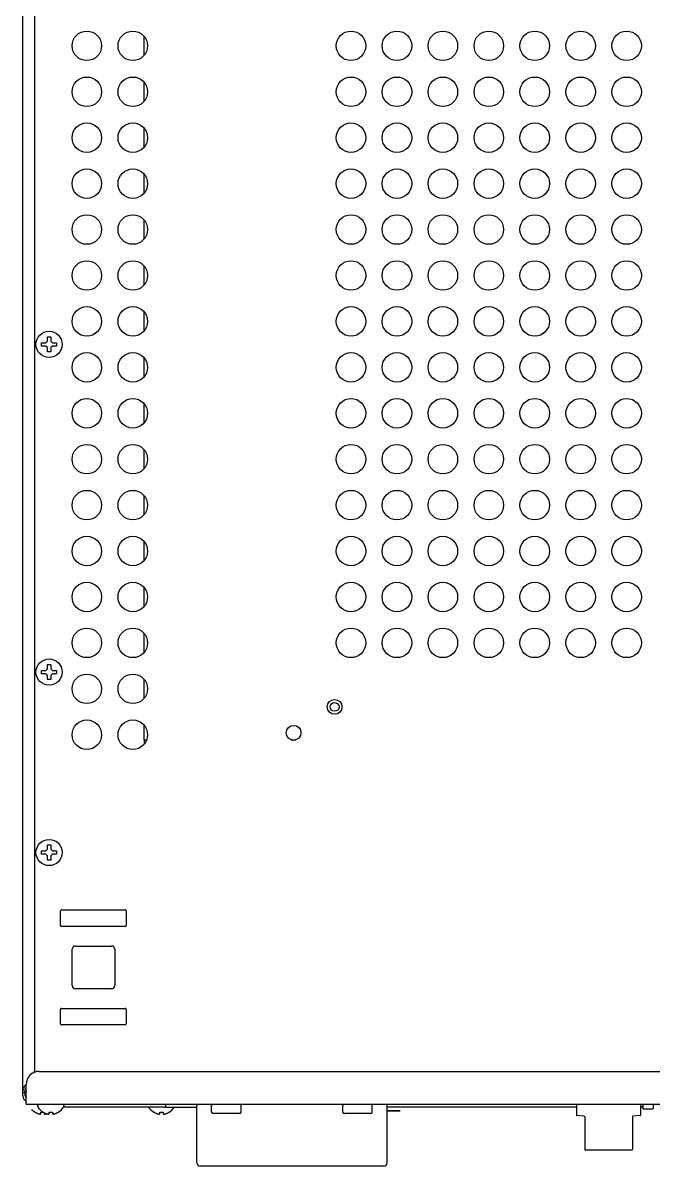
# Model space of a CAD drawing. Header units: millimetres. Extents: x -334 to 5010, y 1650 to 4941.
# Drawn here: x 2606.8 to 2798.9, y 4218.1 to 4566.6 of the extents above; entities that cross this region are included whole.
import ezdxf

# ---------------------------------------------------------------- set-up
doc = ezdxf.new("R2010")
doc.units = ezdxf.units.MM
doc.header["$LTSCALE"] = 438.9
doc.layers.get('0').update_dxf_attribs({"linetype": 'CONTINUOUS'})
doc.layers.add('ASSI', color=7, linetype='CONTINUOUS')
doc.layers.add('GEOM', color=7, linetype='CONTINUOUS')

msp = doc.modelspace()

# ---------------------------------------------------------------- linework, layer by layer
at = {"linetype": 'Continuous'}
for p, q in [((2612.5, 4468.12), (2612.5, 4469.12)), ((2612.5, 4469.12), (2613.8, 4469.12)), ((2613.8, 4468.12), (2612.5, 4468.12)), ((2613.8, 4469.12), (2614.3, 4469.62)), ((2614.3, 4467.62), (2613.8, 4468.12)), ((2614.3, 4469.62), (2614.3, 4470.92)), ((2614.3, 4470.92), (2615.3, 4470.92)), ((2615.3, 4470.92), (2615.3, 4469.62)), ((2615.3, 4469.62), (2615.8, 4469.12)), ((2615.8, 4468.12), (2615.3, 4467.62)), ((2615.8, 4469.12), (2617.1, 4469.12)), ((2617.1, 4468.12), (2615.8, 4468.12)), ((2617.1, 4469.12), (2617.1, 4468.12)), ((2614.3, 4466.32), (2614.3, 4467.62)), ((2615.3, 4466.32), (2614.3, 4466.32)), ((2615.3, 4467.62), (2615.3, 4466.32)), ((2614.3, 4369.72), (2614.3, 4371.02)), ((2614.3, 4371.02), (2615.3, 4371.02)), ((2615.3, 4371.02), (2615.3, 4369.72)), ((2612.5, 4368.22), (2612.5, 4369.22)), ((2612.5, 4369.22), (2613.8, 4369.22)), ((2613.8, 4368.22), (2612.5, 4368.22)), ((2613.8, 4369.22), (2614.3, 4369.72)), ((2614.3, 4367.72), (2613.8, 4368.22)), ((2614.3, 4366.42), (2614.3, 4367.72)), ((2615.3, 4369.72), (2615.8, 4369.22)), ((2615.8, 4368.22), (2615.3, 4367.72)), ((2615.3, 4367.72), (2615.3, 4366.42)), ((2615.8, 4369.22), (2617.1, 4369.22)), ((2617.1, 4368.22), (2615.8, 4368.22)), ((2617.1, 4369.22), (2617.1, 4368.22)), ((2615.3, 4366.42), (2614.3, 4366.42)), ((2613.8, 4314.22), (2614.3, 4314.72)), ((2614.3, 4314.72), (2614.3, 4316.02)), ((2614.3, 4316.02), (2615.3, 4316.02)), ((2615.3, 4316.02), (2615.3, 4314.72)), ((2615.3, 4314.72), (2615.8, 4314.22)), ((2612.5, 4313.22), (2612.5, 4314.22)), ((2612.5, 4314.22), (2613.8, 4314.22)), ((2613.8, 4313.22), (2612.5, 4313.22)), ((2614.3, 4312.72), (2613.8, 4313.22)), ((2614.3, 4311.42), (2614.3, 4312.72)), ((2615.3, 4311.42), (2614.3, 4311.42)), ((2615.8, 4313.22), (2615.3, 4312.72)), ((2615.3, 4312.72), (2615.3, 4311.42)), ((2615.8, 4314.22), (2617.1, 4314.22)), ((2617.1, 4313.22), (2615.8, 4313.22)), ((2617.1, 4314.22), (2617.1, 4313.22)), ((2610.5, 4234.55), (2610.5, 4234.58)), ((2612.3, 4234.03), (2612.3, 4234.58)), ((2613, 4234.55), (2613, 4234.58)), ((2613.3, 4234.41), (2613.3, 4234.03)), ((2614.8, 4234.03), (2614.8, 4234.58)), ((2615.8, 4234.58), (2615.8, 4234.03)), ((2617.6, 4234.58), (2617.6, 4234.55)), ((2646.75, 4234.55), (2646.75, 4234.58)), ((2648.55, 4234.03), (2648.55, 4234.58)), ((2649.55, 4234.58), (2649.55, 4234.03)), ((2650.3, 4237.02), (2650.3, 4236.02)), ((2659.8, 4236.02), (2650.3, 4236.02)), ((2651.35, 4234.58), (2651.35, 4234.55)), ((2659.8, 4219.12), (2659.8, 4236.62)), ((2664.3, 4234.62), (2664.3, 4236.62)), ((2673.3, 4234.62), (2673.3, 4236.62)), ((2704.3, 4234.62), (2704.3, 4236.62)), ((2713.3, 4234.62), (2713.3, 4236.62)), ((2717.8, 4219.12), (2717.8, 4236.62)), ((2775.55, 4236.82), (2775.55, 4233.71)), ((2795.05, 4236.82), (2795.05, 4233.71)), ((2795.75, 4237.02), (2795.75, 4235.72)), ((2798.65, 4235.52), (2795.95, 4235.52)), ((2798.85, 4237.02), (2798.85, 4235.72)), ((2614.04, 4234.1), (2614.05, 4234.1)), ((2672.8, 4234.12), (2664.8, 4234.12)), ((2712.8, 4234.12), (2704.8, 4234.12)), ((2777.87, 4233.32), (2775.74, 4233.51)), ((2778.05, 4233.12), (2778.05, 4223.22)), ((2792.55, 4233.12), (2792.55, 4223.22)), ((2794.87, 4233.51), (2792.74, 4233.32)), ((2792.35, 4223.02), (2778.25, 4223.02)), ((2716.8, 4218.12), (2660.8, 4218.12))]:
    msp.add_line(p, q, dxfattribs=at)
for centre in [(2626.3, 4559.62), (2640.3, 4559.62), (2720.8, 4559.62), (2734.8, 4559.62), (2748.8, 4559.62), (2762.8, 4559.62), (2776.8, 4559.62), (2790.8, 4559.62), (2626.3, 4545.62), (2640.3, 4545.62), (2706.8, 4545.62), (2720.8, 4545.62), (2734.8, 4545.62), (2748.8, 4545.62), (2762.8, 4545.62), (2776.8, 4545.62), (2790.8, 4545.62), (2626.3, 4531.62), (2640.3, 4531.62), (2706.8, 4531.62), (2720.8, 4531.62), (2734.8, 4531.62), (2748.8, 4531.62), (2762.8, 4531.62), (2776.8, 4531.62), (2790.8, 4531.62), (2626.3, 4517.62), (2640.3, 4517.62), (2706.8, 4517.62), (2720.8, 4517.62), (2734.8, 4517.62), (2748.8, 4517.62), (2762.8, 4517.62), (2776.8, 4517.62), (2790.8, 4517.62), (2626.3, 4503.62), (2640.3, 4503.62), (2706.8, 4503.62), (2720.8, 4503.62), (2734.8, 4503.62), (2748.8, 4503.62), (2762.8, 4503.62), (2776.8, 4503.62), (2790.8, 4503.62), (2626.3, 4489.62), (2640.3, 4489.62), (2706.8, 4489.62), (2720.8, 4489.62), (2734.8, 4489.62), (2748.8, 4489.62), (2762.8, 4489.62), (2776.8, 4489.62), (2790.8, 4489.62), (2626.3, 4475.62), (2640.3, 4475.62), (2706.8, 4475.62), (2720.8, 4475.62), (2734.8, 4475.62), (2748.8, 4475.62), (2762.8, 4475.62), (2776.8, 4475.62), (2790.8, 4475.62), (2626.3, 4461.62), (2640.3, 4461.62), (2706.8, 4461.62), (2720.8, 4461.62), (2734.8, 4461.62), (2748.8, 4461.62), (2762.8, 4461.62), (2776.8, 4461.62), (2790.8, 4461.62), (2626.3, 4447.62), (2640.3, 4447.62), (2706.8, 4447.62), (2720.8, 4447.62), (2734.8, 4447.62), (2748.8, 4447.62), (2762.8, 4447.62), (2776.8, 4447.62), (2790.8, 4447.62), (2626.3, 4433.62), (2640.3, 4433.62), (2706.8, 4433.62), (2720.8, 4433.62), (2734.8, 4433.62), (2748.8, 4433.62), (2762.8, 4433.62), (2776.8, 4433.62), (2790.8, 4433.62), (2626.3, 4419.62), (2640.3, 4419.62), (2706.8, 4419.62), (2720.8, 4419.62), (2734.8, 4419.62), (2748.8, 4419.62), (2762.8, 4419.62), (2776.8, 4419.62), (2790.8, 4419.62), (2626.3, 4405.62), (2640.3, 4405.62), (2706.8, 4405.62), (2720.8, 4405.62), (2734.8, 4405.62), (2748.8, 4405.62), (2762.8, 4405.62), (2776.8, 4405.62), (2790.8, 4405.62), (2626.3, 4391.62), (2640.3, 4391.62), (2706.8, 4391.62), (2720.8, 4391.62), (2734.8, 4391.62), (2748.8, 4391.62), (2762.8, 4391.62), (2776.8, 4391.62), (2790.8, 4391.62), (2626.3, 4377.62), (2640.3, 4377.62), (2720.8, 4377.62), (2734.8, 4377.62), (2748.8, 4377.62), (2762.8, 4377.62), (2776.8, 4377.62), (2790.8, 4377.62), (2626.3, 4363.62), (2640.3, 4363.62), (2640.3, 4349.62)]:
    msp.add_circle(centre, 4.5, dxfattribs=at)
for centre, radius, start, end in [((2613, 4238.64), 4.8, 222.4477, 238.6273), ((2612.99, 4238.63), 4.75, 238.4659, 241.0313), ((2612.99, 4238.63), 4.75, 241.0316, 241.9926), ((2612.99, 4238.63), 4.75, 241.9926, 243.3187), ((2612.98, 4238.62), 4.74, 243.3188, 244.4598), ((2612.98, 4238.62), 4.74, 244.4598, 245.4278), ((2612.98, 4238.61), 4.73, 245.4278, 246.6825), ((2615.5, 4238.64), 4.8, 210.3012, 238.6273), ((2612.8, 4238.33), 3.79, 262.4006, 267.4511), ((2612.8, 4238.32), 3.77, 267.455, 272.9262), ((2615.49, 4238.63), 4.75, 238.4659, 241.0313), ((2612.8, 4238.32), 3.78, 273.0759, 273.6438), ((2615.49, 4238.63), 4.75, 241.0316, 241.9926), ((2615.49, 4238.63), 4.75, 241.9926, 243.3187), ((2615.48, 4238.62), 4.74, 243.3188, 244.4598), ((2615.48, 4238.62), 4.74, 244.4598, 245.4278), ((2615.48, 4238.61), 4.73, 245.4278, 246.6825), ((2615.3, 4238.33), 3.79, 262.4006, 267.4511), ((2612.62, 4238.63), 4.75, 297.3841, 298.0074), ((2612.62, 4238.63), 4.75, 298.0074, 298.9684), ((2612.62, 4238.63), 4.75, 298.9686, 300.9812), ((2615.3, 4238.32), 3.77, 267.455, 270), ((2615.3, 4238.32), 3.77, 270, 272.545), ((2615.3, 4238.33), 3.79, 272.5489, 277.5994), ((2615.12, 4238.61), 4.73, 293.3175, 294.5722), ((2615.12, 4238.62), 4.74, 294.5722, 295.5402), ((2615.12, 4238.62), 4.74, 295.5402, 296.6812), ((2615.12, 4238.63), 4.75, 296.6813, 298.0074), ((2615.12, 4238.63), 4.75, 298.0074, 298.9684), ((2615.12, 4238.63), 4.75, 298.9687, 301.5341), ((2615.1, 4238.64), 4.8, 301.3727, 329.6988), ((2649.25, 4238.64), 4.8, 210.3012, 238.6273), ((2649.24, 4238.63), 4.75, 238.4659, 241.0313), ((2649.24, 4238.63), 4.75, 241.0316, 241.9926), ((2649.24, 4238.63), 4.75, 241.9926, 243.3187), ((2649.23, 4238.62), 4.74, 243.3188, 244.4598), ((2649.23, 4238.62), 4.74, 244.4598, 245.4278), ((2649.23, 4238.61), 4.73, 245.4278, 246.6825), ((2649.05, 4238.33), 3.79, 262.4006, 267.4511), ((2649.05, 4238.32), 3.77, 267.455, 270), ((2649.05, 4238.32), 3.77, 270, 272.545), ((2649.05, 4238.33), 3.79, 272.5489, 277.5994), ((2648.87, 4238.61), 4.73, 293.3175, 294.5722), ((2648.87, 4238.62), 4.74, 294.5722, 295.5402), ((2648.87, 4238.62), 4.74, 295.5402, 296.6812), ((2648.87, 4238.63), 4.75, 296.6813, 298.0074), ((2648.87, 4238.63), 4.75, 298.0074, 298.9684), ((2648.87, 4238.63), 4.75, 298.9687, 301.5341), ((2648.85, 4238.64), 4.8, 301.3727, 326.7141), ((2660.3, 4236.62), 0.5, 126.232, 180), ((2664.8, 4236.62), 0.5, 126.2326, 180), ((2664.8, 4234.62), 0.5, 180, 270), ((2672.8, 4234.62), 0.5, 270, 360), ((2672.8, 4236.62), 0.5, 0, 53.7727), ((2704.8, 4236.62), 0.5, 126.2326, 180), ((2704.8, 4234.62), 0.5, 180, 270), ((2712.8, 4234.62), 0.5, 270, 360), ((2712.8, 4236.62), 0.5, 0, 53.7674), ((2717.3, 4236.62), 0.5, 0, 53.768), ((2795.95, 4235.72), 0.2, 180, 270), ((2798.65, 4235.72), 0.2, 270, 360), ((2612.98, 4238.61), 4.73, 246.6826, 247.4526), ((2612.98, 4238.6), 4.72, 247.4524, 248.9975), ((2612.97, 4238.6), 4.72, 248.9977, 249.4819), ((2612.97, 4238.58), 4.7, 249.4813, 251.5344), ((2612.96, 4238.57), 4.68, 251.535, 252.6227), ((2612.96, 4238.55), 4.67, 252.6228, 253.6051), ((2612.95, 4238.52), 4.64, 253.6036, 255.6824), ((2612.06, 4236.02), 2.01, 262.7259, 264.7415), ((2612.05, 4236), 1.98, 264.7442, 265.3991), ((2612.05, 4235.98), 1.97, 265.3984, 266.7833), ((2612.05, 4235.97), 1.96, 266.7841, 267.6235), ((2612.05, 4235.97), 1.96, 267.6234, 268.8455), ((2612.05, 4235.96), 1.95, 268.8459, 270.9258), ((2612.05, 4235.97), 1.95, 270.9261, 271.9964), ((2612.05, 4235.97), 1.96, 271.9964, 273.0228), ((2612.05, 4235.98), 1.97, 273.0233, 274.286), ((2612.05, 4235.99), 1.98, 274.2856, 275.1372), ((2612.05, 4236.02), 2.01, 275.1401, 277.2744), ((2613.56, 4236.02), 2.01, 262.7256, 264.8598), ((2613.55, 4235.99), 1.98, 264.8627, 265.7144), ((2613.55, 4235.98), 1.97, 265.714, 266.9766), ((2613.55, 4235.97), 1.96, 266.9771, 268.0037), ((2613.55, 4235.97), 1.95, 268.0037, 269.0738), ((2613.55, 4235.96), 1.95, 269.0741, 271.1541), ((2613.55, 4235.97), 1.95, 271.1545, 272.3767), ((2615.48, 4238.61), 4.73, 246.6826, 247.4526), ((2613.55, 4235.97), 1.96, 272.3765, 273.2159), ((2615.48, 4238.6), 4.72, 247.4524, 248.9975), ((2613.55, 4235.98), 1.97, 273.2167, 274.6016), ((2613.55, 4236), 1.98, 274.6009, 275.2558), ((2613.55, 4236.02), 2.01, 275.2585, 277.2741), ((2615.47, 4238.6), 4.72, 248.9977, 249.4819), ((2612.66, 4238.52), 4.64, 284.3176, 286.3964), ((2615.47, 4238.58), 4.7, 249.4813, 251.5344), ((2612.65, 4238.55), 4.67, 286.3949, 287.3772), ((2615.46, 4238.57), 4.68, 251.535, 252.6227), ((2615.46, 4238.55), 4.67, 252.6228, 253.6051), ((2615.45, 4238.52), 4.64, 253.6036, 255.6824), ((2614.56, 4236.02), 2.01, 262.7259, 264.7415), ((2614.55, 4236), 1.98, 264.7442, 265.3991), ((2614.55, 4235.98), 1.97, 265.3984, 266.7833), ((2614.55, 4235.97), 1.96, 266.7841, 267.6235), ((2614.55, 4235.97), 1.96, 267.6234, 268.8455), ((2614.55, 4235.96), 1.95, 268.8459, 270.9258), ((2614.55, 4235.97), 1.95, 270.9261, 271.9964), ((2614.55, 4235.97), 1.96, 271.9964, 273.0228), ((2614.55, 4235.98), 1.97, 273.0233, 274.286), ((2614.55, 4235.99), 1.98, 274.2856, 275.1372), ((2614.55, 4236.02), 2.01, 275.1401, 277.2744), ((2616.06, 4236.02), 2.01, 262.7256, 264.8598), ((2616.05, 4235.99), 1.98, 264.8627, 265.7144), ((2616.05, 4235.98), 1.97, 265.714, 266.9766), ((2616.05, 4235.97), 1.96, 266.9771, 268.0037), ((2616.05, 4235.97), 1.95, 268.0037, 269.0738), ((2616.05, 4235.96), 1.95, 269.0741, 271.1541), ((2616.05, 4235.97), 1.95, 271.1545, 272.3767), ((2616.05, 4235.97), 1.96, 272.3765, 273.2159), ((2616.05, 4235.98), 1.97, 273.2167, 274.6016), ((2616.05, 4236), 1.98, 274.6009, 275.2558), ((2616.05, 4236.02), 2.01, 275.2585, 277.2741), ((2615.16, 4238.52), 4.64, 284.3176, 286.3964), ((2615.15, 4238.55), 4.67, 286.3949, 287.3772), ((2615.14, 4238.57), 4.68, 287.3773, 288.465), ((2615.14, 4238.58), 4.7, 288.4656, 290.5187), ((2615.13, 4238.6), 4.72, 290.5181, 291.0023), ((2615.13, 4238.6), 4.72, 291.0025, 292.5476), ((2615.13, 4238.61), 4.73, 292.5474, 293.3174), ((2649.23, 4238.61), 4.73, 246.6826, 247.4526), ((2649.23, 4238.6), 4.72, 247.4524, 248.9975), ((2649.22, 4238.6), 4.72, 248.9977, 249.4819), ((2649.22, 4238.58), 4.7, 249.4813, 251.5344), ((2649.21, 4238.57), 4.68, 251.535, 252.6227), ((2649.21, 4238.55), 4.67, 252.6228, 253.6051), ((2649.2, 4238.52), 4.64, 253.6036, 255.6824), ((2648.31, 4236.02), 2.01, 262.7259, 264.7415), ((2648.3, 4236), 1.98, 264.7442, 265.3991), ((2648.3, 4235.98), 1.97, 265.3984, 266.7833), ((2648.3, 4235.97), 1.96, 266.7841, 267.6235), ((2648.3, 4235.97), 1.96, 267.6234, 268.8455), ((2648.3, 4235.96), 1.95, 268.8459, 270.9258), ((2648.3, 4235.97), 1.95, 270.9261, 271.9964), ((2648.3, 4235.97), 1.96, 271.9964, 273.0228), ((2648.3, 4235.98), 1.97, 273.0233, 274.286), ((2648.3, 4235.99), 1.98, 274.2856, 275.1372), ((2648.3, 4236.02), 2.01, 275.1401, 277.2744), ((2649.81, 4236.02), 2.01, 262.7256, 264.8598), ((2649.8, 4235.99), 1.98, 264.8627, 265.7144), ((2649.8, 4235.98), 1.97, 265.714, 266.9766), ((2649.8, 4235.97), 1.96, 266.9771, 268.0037), ((2649.8, 4235.97), 1.95, 268.0037, 269.0738), ((2649.8, 4235.96), 1.95, 269.0741, 271.1541), ((2649.8, 4235.97), 1.95, 271.1545, 272.3767), ((2649.8, 4235.97), 1.96, 272.3765, 273.2159), ((2649.8, 4235.98), 1.97, 273.2167, 274.6016), ((2649.8, 4236), 1.98, 274.6009, 275.2558), ((2649.8, 4236.02), 2.01, 275.2585, 277.2741), ((2648.91, 4238.52), 4.64, 284.3176, 286.3964), ((2648.9, 4238.55), 4.67, 286.3949, 287.3772), ((2648.89, 4238.57), 4.68, 287.3773, 288.465), ((2648.89, 4238.58), 4.7, 288.4656, 290.5187), ((2648.88, 4238.6), 4.72, 290.5181, 291.0023), ((2648.88, 4238.6), 4.72, 291.0025, 292.5476), ((2648.88, 4238.61), 4.73, 292.5474, 293.3174), ((2775.75, 4233.71), 0.2, 180, 265), ((2777.85, 4233.12), 0.2, 0, 85), ((2792.75, 4233.12), 0.2, 95, 180), ((2794.85, 4233.71), 0.2, 275, 360), ((2778.25, 4223.22), 0.2, 180, 270), ((2792.35, 4223.22), 0.2, 270, 360), ((2660.8, 4219.12), 1, 180, 270), ((2716.8, 4219.12), 1, 270, 360)]:
    msp.add_arc(centre, radius, start, end, dxfattribs=at)
at = {"layer": 'ASSI', "linetype": 'Continuous'}
for p, q in [((2611.3, 4236.62), (2611.3, 4236.42)), ((2619.3, 4236.62), (2619.3, 4236.42))]:
    msp.add_line(p, q, dxfattribs=at)
for centre, radius in [((2706.8, 4559.62), 4.5), ((2614.8, 4468.62), 4), ((2706.8, 4377.62), 4.5), ((2614.8, 4368.72), 4), ((2701.8, 4358.12), 2.25), ((2701.8, 4358.12), 1.35), ((2626.3, 4349.62), 4.5), ((2689.3, 4350.22), 2.25), ((2614.8, 4313.72), 4)]:
    msp.add_circle(centre, radius, dxfattribs=at)
for centre, radius, start, end in [((2613, 4238.64), 4.8, 222.3833, 238.6273), ((2611.7, 4236.62), 0.4, 90, 180), ((2611.7, 4236.42), 0.4, 180, 210.3012), ((2615.5, 4238.64), 4.8, 210.3012, 238.6273), ((2615.1, 4238.64), 4.8, 301.3727, 329.6988), ((2618.9, 4236.62), 0.4, 0, 90), ((2618.9, 4236.42), 0.4, 329.6988, 360), ((2649.25, 4238.64), 4.8, 210.3012, 238.6273), ((2648.85, 4238.64), 4.8, 301.3727, 326.7752)]:
    msp.add_arc(centre, radius, start, end, dxfattribs=at)
at = {"layer": 'GEOM', "linetype": 'Continuous'}
for p, q in [((2610.3, 4858.92), (2610.3, 4246.73)), ((2606.8, 4239.52), (2606.8, 4856.52)), ((2643.79, 4556.8), (2643.79, 4562.45)), ((2643.79, 4542.8), (2643.79, 4548.45)), ((2643.79, 4528.8), (2643.79, 4534.45)), ((2643.79, 4514.8), (2643.79, 4520.45)), ((2643.79, 4500.8), (2643.79, 4506.45)), ((2643.79, 4486.8), (2643.79, 4492.45)), ((2643.79, 4472.8), (2643.79, 4478.45)), ((2643.79, 4458.8), (2643.79, 4464.45)), ((2643.79, 4444.8), (2643.79, 4450.45)), ((2643.79, 4430.8), (2643.79, 4436.45)), ((2643.79, 4416.8), (2643.79, 4422.45)), ((2643.79, 4402.8), (2643.79, 4408.45)), ((2643.79, 4388.8), (2643.79, 4394.45)), ((2643.79, 4374.8), (2643.79, 4380.45)), ((2643.79, 4360.8), (2643.79, 4366.45)), ((2643.8, 4348.12), (2643.8, 4352.43)), ((2643.8, 4348.12), (2644.54, 4348.12)), ((2643.8, 4347.99), (2643.8, 4346.82)), ((2688.61, 4348.12), (2690, 4348.12)), ((2618.3, 4291.52), (2618.3, 4295.92)), ((2618.6, 4296.22), (2638, 4296.22)), ((2638.3, 4295.92), (2638.3, 4291.52)), ((2638, 4291.22), (2618.6, 4291.22)), ((2621.8, 4273.22), (2621.8, 4284.22)), ((2622.8, 4285.22), (2633.8, 4285.22)), ((2634.8, 4284.22), (2634.8, 4273.22)), ((2633.8, 4272.22), (2622.8, 4272.22)), ((2618.3, 4261.52), (2618.3, 4265.92)), ((2618.6, 4266.22), (2638, 4266.22)), ((2638.3, 4265.92), (2638.3, 4261.52)), ((2638, 4261.22), (2618.6, 4261.22)), ((2610.3, 4247.11), (2609.96, 4246.51)), ((2611.8, 4247.02), (3401.8, 4247.02)), ((2607.8, 4237.02), (2607.8, 4243.02)), ((2606.8, 4240.52), (2607.5, 4240.52)), ((2607.5, 4239.52), (2607.5, 4240.52)), ((2607.8, 4239.52), (2607.64, 4239.52)), ((2607.8, 4237.02), (3405.8, 4237.02)), ((2619.3, 4236.22), (2650.3, 4236.22)), ((2717.8, 4236.22), (2775.55, 4236.22)), ((2717.8, 4235.02), (2721.8, 4235.02)), ((2721.8, 4234.97), (2717.8, 4234.97)), ((2721.8, 4234.97), (2721.8, 4235.02)), ((2795.05, 4236.22), (2795.7, 4236.22))]:
    msp.add_line(p, q, dxfattribs=at)
for centre, radius, start, end in [((2618.6, 4295.92), 0.3, 90, 180), ((2638, 4295.92), 0.3, 0, 90), ((2618.6, 4291.52), 0.3, 180, 270), ((2638, 4291.52), 0.3, 270, 360), ((2622.8, 4284.22), 1, 90, 180), ((2633.8, 4284.22), 1, 0, 90), ((2622.8, 4273.22), 1, 180, 270), ((2633.8, 4273.22), 1, 270, 360), ((2618.6, 4265.92), 0.3, 90, 180), ((2638, 4265.92), 0.3, 0, 90), ((2618.6, 4261.52), 0.3, 180, 270), ((2638, 4261.52), 0.3, 270, 360), ((2611.8, 4243.02), 4, 90, 180), ((2608.5, 4239.52), 1.7, 180, 240), ((2608.49, 4242.06), 1.58, 222.6048, 225.3356), ((2608.5, 4239.52), 1, 180, 223.5753)]:
    msp.add_arc(centre, radius, start, end, dxfattribs=at)
for points, knots in [([(2607.38, 4242.6), (2607.28, 4242.46), (2607.11, 4242.17), (2607.03, 4241.83), (2607.03, 4241.68)], [0, 0, 0, 0, 0.530108, 1, 1, 1, 1]), ([(2607.03, 4241.68), (2607.03, 4241.56), (2607.08, 4241.3), (2607.23, 4241.09), (2607.32, 4240.99)], [0, 0, 0, 0, 0.4655, 1, 1, 1, 1]), ([(2607.58, 4242.88), (2607.55, 4242.83), (2607.48, 4242.74), (2607.41, 4242.65), (2607.38, 4242.6)], [0, 0, 0, 0, 0.506205, 1, 1, 1, 1]), ([(2607.71, 4242.21), (2607.69, 4242.12), (2607.65, 4241.95), (2607.63, 4241.77), (2607.63, 4241.68)], [0, 0, 0, 0, 0.505516, 1, 1, 1, 1]), ([(2607.63, 4241.68), (2607.63, 4241.53), (2607.68, 4241.21), (2607.82, 4240.93), (2607.91, 4240.8)], [0, 0, 0, 0, 0.479295, 1, 1, 1, 1])]:
    msp.add_open_spline(points, degree=3, knots=knots, dxfattribs=at)

doc.saveas('drawing.dxf')
